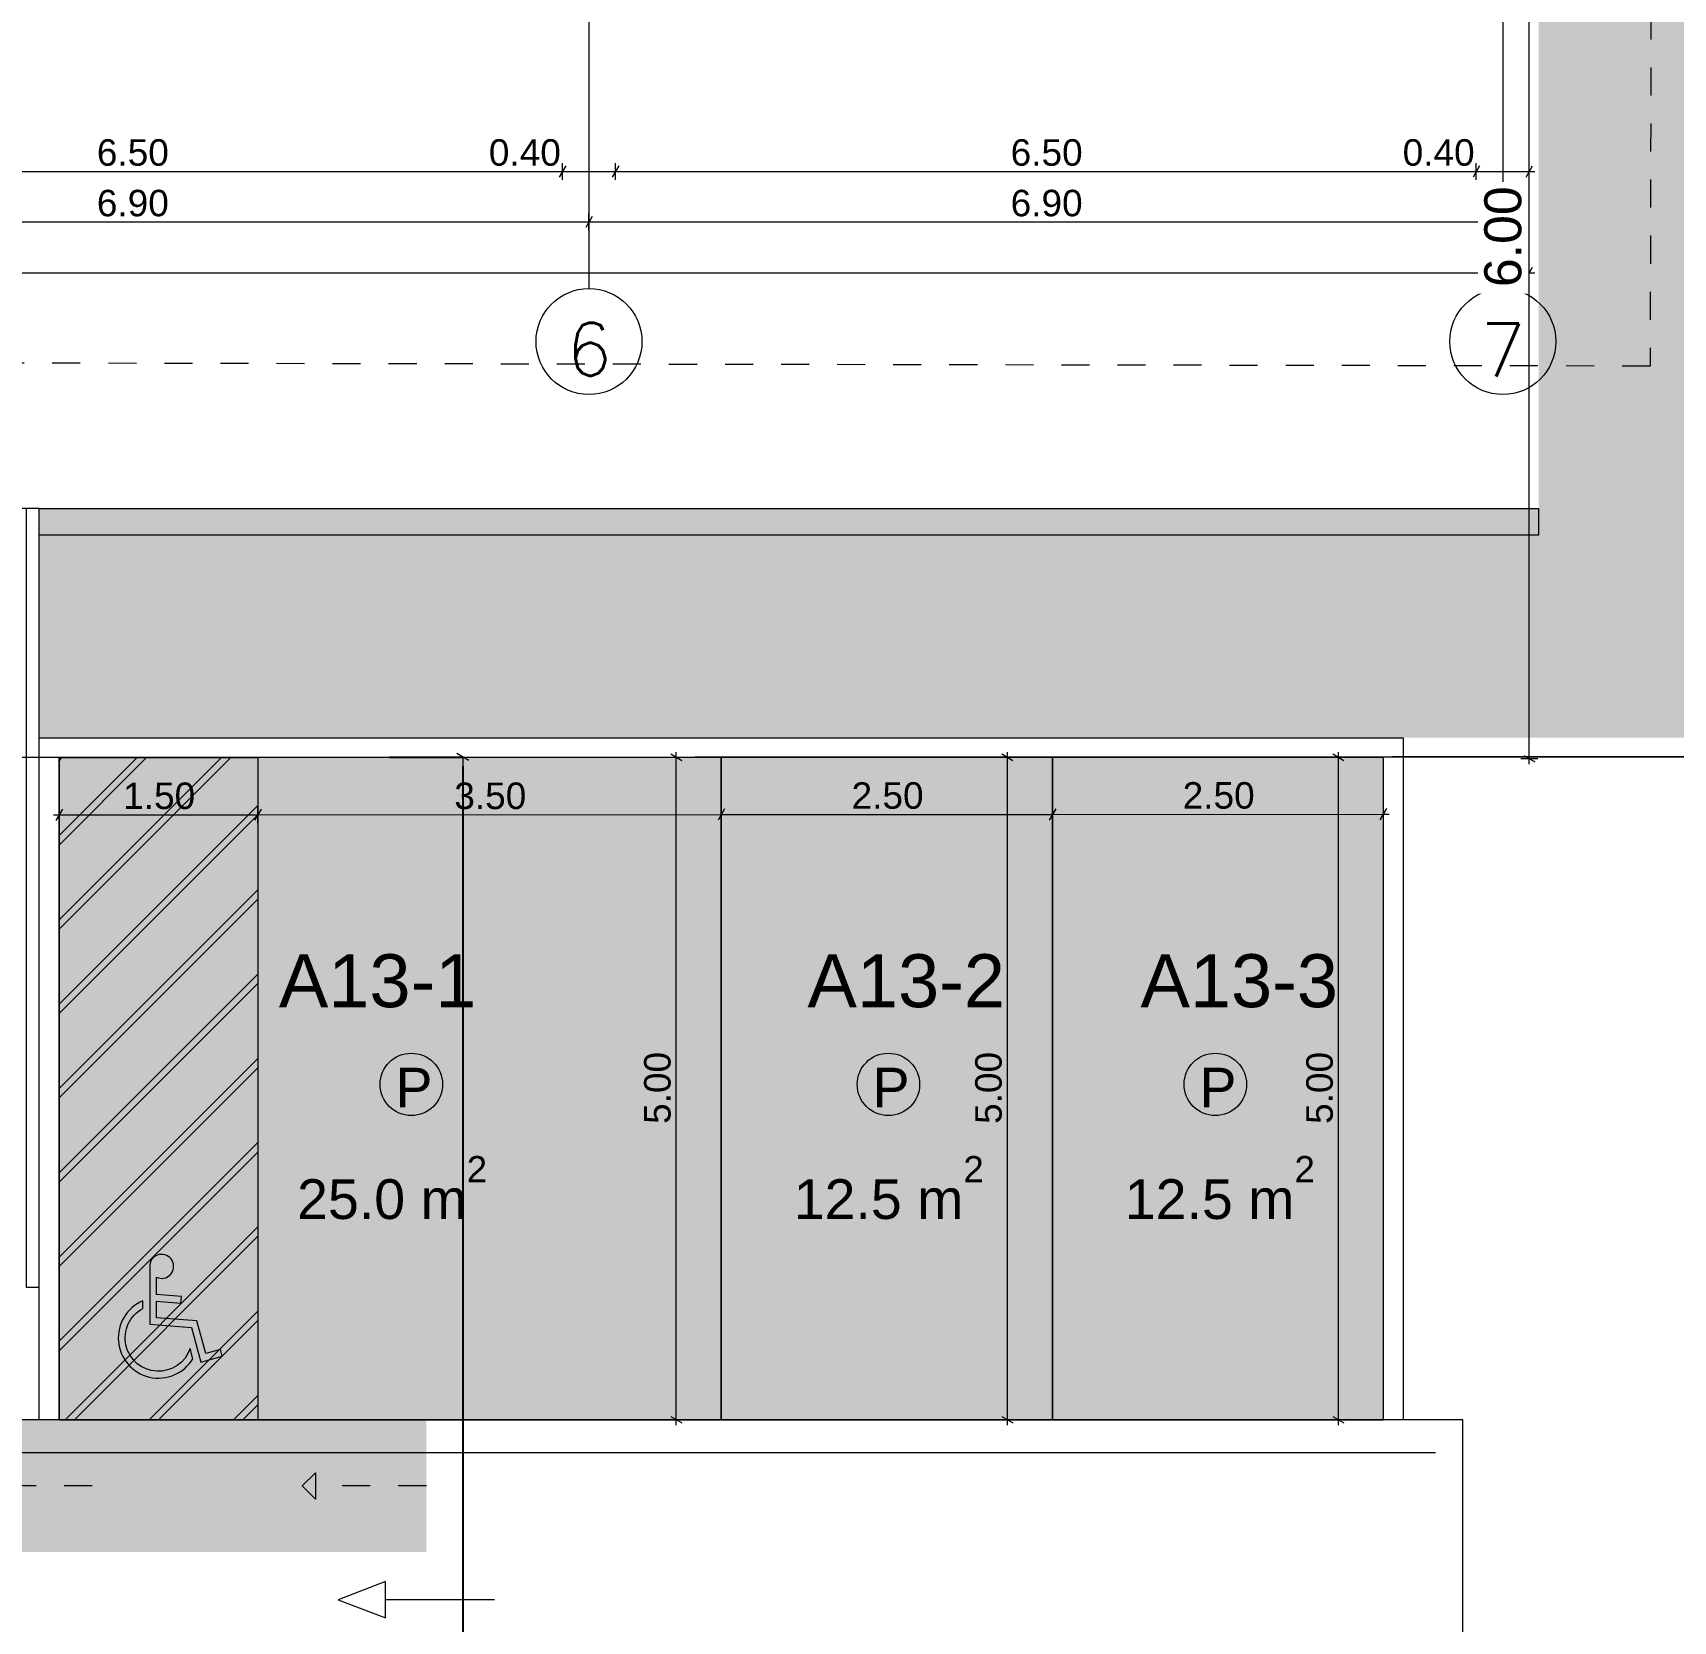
# Model space of a CAD drawing. Header units: millimetres. Extents: x 475616349 to 476941521, y 4620115302 to 4621446928.
# Drawn here: x 476528108 to 476540494, y 4620370351 to 4620382345 of the extents above; entities that cross this region are included whole.
import ezdxf

# ---------------------------------------------------------------- set-up
doc = ezdxf.new("R2010")
doc.units = ezdxf.units.MM
doc.header["$MEASUREMENT"] = 0
doc.set_wipeout_variables(frame=1)
doc.linetypes.add('Dashed', pattern=[423.333333, 211.666667, -211.666667])
doc.linetypes.add('Wipeout_Contour', pattern=[1000, 0, -1000])
for name, color, linetype, lineweight in [('0_Pen_No__42_Pen_No__250_Pen_No__5', 5, 'Continuous', 0), ('Annotation - Text_Pen_No__7_Pen_No__5', 5, 'Continuous', 0), ('New_._Pen_No__250', 7, 'Continuous', 0), ('New_._Pen_No__255', 255, 'Continuous', 0), ('New_._Pen_No__7', 7, 'Continuous', 0), ('New_0_Pen_No__5', 5, 'Continuous', 0), ('New_2D Drafting - General_Pen_No__250_Pen_No__7_Pen_No__250', 7, 'Continuous', 0), ('New_2D Drafting - General_Pen_No__250_Pen_No__7_Pen_No__7', 7, 'Continuous', 0), ('New_Annotation - Text_Pen_No__250', 7, 'Continuous', 0), ('New_Car-Art_Pen_No__40', 40, 'Continuous', 0), ('New_gza_Pen_No__250', 7, 'Continuous', 0), ('New_piket_Pen_No__4', 7, 'Continuous', 0), ('New_R03_Nakveti_Pen_No__250', 7, 'Continuous', 0), ('New_topo_NL (1)$0$SAVELE_CONT-MJR_Pen_No__250', 7, 'Continuous', 0), ('New_zoma_Pen_No__1', 1, 'Continuous', 0), ('New_ნავეთების კონტურები გრგ2_Pen_No__1', 1, 'Continuous', 0), ('New_საბავშვო მოედნები_Pen_No__250', 7, 'Continuous', 0), ('New_საბავშვო მოედნები_Pen_No__255', 255, 'Continuous', 0), ('New_საბავშვო მოედნები_Pen_No__7', 7, 'Continuous', 0), ('zoma_Pen_No__142', 142, 'Continuous', 0), ('zoma_Pen_No__4', 7, 'Continuous', 0), ('zoma_Pen_No__5_Pen_No__5', 5, 'Continuous', 0), ('საბავშვო მოედნები_Pen_No__7', 7, 'Continuous', 0)]:
    doc.layers.add(name, color=color, linetype=linetype, lineweight=lineweight)
for name, color, linetype, lineweight, true_color in [('New_0_Pen_No__26', 7, 'Continuous', 0, 0x719730), ('New_2D Drafting - General_Pen_No__250_Pen_No__7_Pen_No__15', 7, 'Continuous', 0, 0xf8d731), ('New_საბავშვო მოედნები_Pen_No__249', 7, 'Continuous', 0, 0x581317)]:
    doc.layers.add(name, color=color, linetype=linetype, lineweight=lineweight, true_color=true_color)
for name, color, linetype in [('New_Car-Art', 7, 'Continuous'), ('New_zoma', 7, 'Continuous'), ('zoma', 7, 'Continuous')]:
    doc.layers.add(name, color=color, linetype=linetype)
doc.styles.add('GENERATED_STYLE_1', font='arial.ttf')
doc.styles.add('GENERATED_STYLE_2', font='arial.ttf')
doc.dimstyles.new('GENERATED_STYLE__1', dxfattribs={"dimtxt": 200, "dimasz": 64.421331, "dimexe": 0.18, "dimexo": 3, "dimgap": 0.09, "dimtad": 1, "dimtih": 1, "dimtoh": 1, "dimlfac": 0.001, "dimzin": 0, "dimdsep": 46, "dimtxsty": 'GENERATED_STYLE_2', "dimblk": 'ARROWHEAD_2', "dimblk1": 'ARROWHEAD_2', "dimblk2": 'ARROWHEAD_2', "dimcen": 0.09, "dimclrd": 142, "dimclre": 142, "dimclrt": 142, "dimadec": 0, "dimazin": 0, "dimtfac": 1, "dimtdec": 4, "dimtmove": 0, "dimatfit": 3, "dimfxl": 1, "dimtolj": 1, "dimtzin": 0, "dimarcsym": 0})
doc.dimstyles.new('GENERATED_STYLE__10', dxfattribs={"dimtxt": 100, "dimasz": 68.640772, "dimexe": 0.18, "dimexo": 900, "dimgap": 0.09, "dimtad": 1, "dimtih": 1, "dimtoh": 1, "dimlfac": 0.001, "dimzin": 0, "dimdsep": 46, "dimtxsty": 'GENERATED_STYLE_2', "dimblk": 'ARROWHEAD_2', "dimblk1": 'ARROWHEAD_2', "dimblk2": 'ARROWHEAD_2', "dimcen": 0.09, "dimclrd": 7, "dimclre": 7, "dimclrt": 7, "dimadec": 0, "dimazin": 0, "dimtfac": 1, "dimtdec": 4, "dimtmove": 0, "dimatfit": 3, "dimfxl": 1, "dimtolj": 1, "dimtzin": 0, "dimarcsym": 0})
doc.dimstyles.new('GENERATED_STYLE__31', dxfattribs={"dimtxt": 200, "dimasz": 64.421331, "dimexe": 0.18, "dimexo": 3, "dimgap": 0.09, "dimtad": 1, "dimtih": 1, "dimtoh": 1, "dimlfac": 0.001, "dimzin": 0, "dimdsep": 46, "dimtxsty": 'GENERATED_STYLE_2', "dimblk": 'ARROWHEAD_2', "dimblk1": 'ARROWHEAD_2', "dimblk2": 'ARROWHEAD_2', "dimcen": 0.09, "dimclrd": 7, "dimclre": 7, "dimclrt": 7, "dimadec": 0, "dimazin": 0, "dimtfac": 1, "dimtdec": 4, "dimtmove": 0, "dimatfit": 3, "dimfxl": 1, "dimtolj": 1, "dimtzin": 0, "dimarcsym": 0})
doc.dimstyles.new('GENERATED_STYLE__32', dxfattribs={"dimtxt": 200, "dimasz": 64.421331, "dimexe": 0.18, "dimexo": 3, "dimgap": 0.09, "dimtad": 1, "dimlfac": 0.001, "dimzin": 0, "dimdsep": 46, "dimtxsty": 'GENERATED_STYLE_2', "dimblk": 'ARROWHEAD_2', "dimblk1": 'ARROWHEAD_2', "dimblk2": 'ARROWHEAD_2', "dimcen": 0.09, "dimclrd": 7, "dimclre": 7, "dimclrt": 7, "dimadec": 0, "dimazin": 0, "dimtfac": 1, "dimtdec": 4, "dimtmove": 0, "dimatfit": 3, "dimfxl": 1, "dimtolj": 1, "dimtzin": 0, "dimarcsym": 0})
doc.dimstyles.new('GENERATED_STYLE__53', dxfattribs={"dimtxt": 279.999995, "dimasz": 64.421331, "dimexe": 0.18, "dimexo": 3, "dimgap": 0.09, "dimtad": 1, "dimlfac": 0.001, "dimzin": 0, "dimdsep": 46, "dimtxsty": 'GENERATED_STYLE_1', "dimblk": 'ARROWHEAD_2', "dimblk1": 'ARROWHEAD_2', "dimblk2": 'ARROWHEAD_2', "dimcen": 0.09, "dimclrd": 1, "dimclre": 1, "dimclrt": 1, "dimadec": 0, "dimazin": 0, "dimtfac": 1, "dimtdec": 4, "dimtmove": 2, "dimatfit": 3, "dimfxl": 1, "dimtolj": 1, "dimtzin": 0, "dimarcsym": 0})

# ---------------------------------------------------------------- blocks, each defined once
blk = doc.blocks.new('Line_27', base_point=(476531079, 4620371372))
at = {"layer": 'New_Car-Art_Pen_No__40', "linetype": 'Continuous', "lineweight": 0}
blk.add_hatch(color=40, dxfattribs=at).paths.add_polyline_path([(476530141, 4620371372), (476530241, 4620371272), (476530241, 4620371472)])
at = {"layer": 'New_Car-Art_Pen_No__40', "color": 40, "linetype": 'Continuous', "lineweight": 0}
for p, q in [((476530141, 4620371372), (476530241, 4620371472)), ((476530241, 4620371472), (476530241, 4620371272)), ((476530141, 4620371372), (476530241, 4620371272))]:
    blk.add_line(p, q, dxfattribs=at)
at = {"layer": 'New_Car-Art_Pen_No__40', "color": 40, "linetype": 'Dashed', "lineweight": 0}
blk.add_line((476531079, 4620371372), (476530241, 4620371372), dxfattribs=at)
blk = doc.blocks.new('Line_28', base_point=(476528556, 4620371372))
at = {"layer": 'New_Car-Art_Pen_No__40', "linetype": 'Continuous', "lineweight": 0}
blk.add_hatch(color=40, dxfattribs=at).paths.add_polyline_path([(476527618, 4620371372), (476527718, 4620371272), (476527718, 4620371472)])
at = {"layer": 'New_Car-Art_Pen_No__40', "color": 40, "linetype": 'Continuous', "lineweight": 0}
for p, q in [((476527618, 4620371372), (476527718, 4620371472)), ((476527718, 4620371472), (476527718, 4620371272)), ((476527618, 4620371372), (476527718, 4620371272))]:
    blk.add_line(p, q, dxfattribs=at)
at = {"layer": 'New_Car-Art_Pen_No__40', "color": 40, "linetype": 'Dashed', "lineweight": 0}
blk.add_line((476528556, 4620371372), (476527718, 4620371372), dxfattribs=at)
blk = doc.blocks.new('*D1222', base_point=(476577134, 4620325126))
at = {"layer": 'zoma_Pen_No__142', "color": 142, "linetype": 'Continuous', "lineweight": 0, "transparency": 16777216}
for p, q in [((476525432, 4620380959), (476525383, 4620380874)), ((476525407, 4620380853), (476525407, 4620380980)), ((476532332, 4620380959), (476532283, 4620380874)), ((476532307, 4620380853), (476532307, 4620380980)), ((476525407, 4620380917), (476532307, 4620380917))]:
    blk.add_line(p, q, dxfattribs=at)
at = {"layer": 'zoma_Pen_No__142', "color": 142, "lineweight": 0, "transparency": 16777216, "insert": (476528591, 4620380957), "char_height": 200, "attachment_point": 7, "style": 'GENERATED_STYLE_2'}
blk.add_mtext('\\A1;{\\pql;\\fArial CYR|b0|i0|c204|p34;6.90}', dxfattribs=at)
blk = doc.blocks.new('ARROWHEAD_2')
at = {"color": 0, "linetype": 'Continuous', "lineweight": 0}
for p, q in [((0, 0), (-1, 0)), ((-0.38, -0.66), (0.38, 0.66))]:
    blk.add_line(p, q, dxfattribs=at)
blk = doc.blocks.new('*D1223', base_point=(476577134, 4620325126))
at = {"layer": 'zoma_Pen_No__142', "color": 142, "linetype": 'Continuous', "lineweight": 0, "transparency": 16777216}
for p, q in [((476532332, 4620380959), (476532283, 4620380874)), ((476532307, 4620380853), (476532307, 4620380980)), ((476539183, 4620380874), (476539232, 4620380959)), ((476539207, 4620380853), (476539207, 4620380980)), ((476532307, 4620380917), (476539207, 4620380917)), ((476539207, 4620380917), (476539249, 4620380917))]:
    blk.add_line(p, q, dxfattribs=at)
at = {"layer": 'zoma_Pen_No__142', "color": 142, "lineweight": 0, "transparency": 16777216, "insert": (476535491, 4620380957), "char_height": 200, "attachment_point": 7, "style": 'GENERATED_STYLE_2'}
blk.add_mtext('\\A1;{\\pql;\\fArial CYR|b0|i0|c204|p34;6.90}', dxfattribs=at)
blk = doc.blocks.new('*D1230', base_point=(476577134, 4620325126))
at = {"layer": 'zoma_Pen_No__142', "color": 142, "linetype": 'Continuous', "lineweight": 0, "transparency": 16777216}
for p, q in [((476497607, 4620380470), (476497607, 4620380598)), ((476539407, 4620380470), (476539407, 4620380598)), ((476497566, 4620380534), (476497607, 4620380534)), ((476497632, 4620380576), (476497583, 4620380492)), ((476497607, 4620380534), (476539407, 4620380534)), ((476539383, 4620380492), (476539432, 4620380576)), ((476539407, 4620380534), (476539449, 4620380534))]:
    blk.add_line(p, q, dxfattribs=at)
at = {"layer": 'zoma_Pen_No__142', "color": 142, "lineweight": 0, "transparency": 16777216, "insert": (476518165, 4620380574), "char_height": 200, "attachment_point": 7, "style": 'GENERATED_STYLE_2'}
blk.add_mtext('\\A1;{\\pql;\\fArial CYR|b0|i0|c204|p34;41.80}', dxfattribs=at)
blk = doc.blocks.new('*D1240', base_point=(476577134, 4620325126))
at = {"layer": 'zoma_Pen_No__142', "color": 142, "linetype": 'Continuous', "lineweight": 0, "transparency": 16777216}
for p, q in [((476525632, 4620381341), (476525583, 4620381256)), ((476525607, 4620381235), (476525607, 4620381362)), ((476532132, 4620381341), (476532083, 4620381256)), ((476532107, 4620381235), (476532107, 4620381362)), ((476525607, 4620381299), (476532107, 4620381299))]:
    blk.add_line(p, q, dxfattribs=at)
at = {"layer": 'zoma_Pen_No__142', "color": 142, "lineweight": 0, "transparency": 16777216, "char_height": 200, "attachment_point": 7, "style": 'GENERATED_STYLE_2'}
for s, insert in [('\\A1;{\\pql;\\fArial CYR|b0|i0|c204|p34;6.50}', (476528591, 4620381339)), ('\\A1;{\\pql;\\fArial CYR|b0|i0|c204|p34;0.40}', (476531551, 4620381339))]:
    blk.add_mtext(s, dxfattribs=dict(at, insert=insert))
blk = doc.blocks.new('*D1241', base_point=(476577134, 4620325126))
at = {"layer": 'zoma_Pen_No__142', "color": 142, "linetype": 'Continuous', "lineweight": 0, "transparency": 16777216}
for p, q in [((476532132, 4620381341), (476532083, 4620381256)), ((476532107, 4620381235), (476532107, 4620381362)), ((476532532, 4620381341), (476532483, 4620381256)), ((476532507, 4620381235), (476532507, 4620381362)), ((476532107, 4620381299), (476532507, 4620381299))]:
    blk.add_line(p, q, dxfattribs=at)
blk = doc.blocks.new('*D1242', base_point=(476577134, 4620325126))
at = {"layer": 'zoma_Pen_No__142', "color": 142, "linetype": 'Continuous', "lineweight": 0, "transparency": 16777216}
for p, q in [((476532532, 4620381341), (476532483, 4620381256)), ((476532507, 4620381235), (476532507, 4620381362)), ((476539032, 4620381341), (476538983, 4620381256)), ((476539007, 4620381235), (476539007, 4620381362)), ((476532507, 4620381299), (476539007, 4620381299))]:
    blk.add_line(p, q, dxfattribs=at)
at = {"layer": 'zoma_Pen_No__142', "color": 142, "lineweight": 0, "transparency": 16777216, "char_height": 200, "attachment_point": 7, "style": 'GENERATED_STYLE_2'}
for s, insert in [('\\A1;{\\pql;\\fArial CYR|b0|i0|c204|p34;6.50}', (476535491, 4620381339)), ('\\A1;{\\pql;\\fArial CYR|b0|i0|c204|p34;0.40}', (476538451, 4620381339))]:
    blk.add_mtext(s, dxfattribs=dict(at, insert=insert))
blk = doc.blocks.new('*D1243', base_point=(476577134, 4620325126))
at = {"layer": 'zoma_Pen_No__142', "color": 142, "linetype": 'Continuous', "lineweight": 0, "transparency": 16777216}
for p, q in [((476539032, 4620381341), (476538983, 4620381256)), ((476539007, 4620381235), (476539007, 4620381362)), ((476539383, 4620381256), (476539432, 4620381341)), ((476539407, 4620381235), (476539407, 4620381362)), ((476539007, 4620381299), (476539407, 4620381299)), ((476539407, 4620381299), (476539449, 4620381299))]:
    blk.add_line(p, q, dxfattribs=at)
blk = doc.blocks.new('*D1265', base_point=(476577134, 4620325126))
at = {"layer": 'zoma_Pen_No__4', "color": 7, "linetype": 'Continuous', "lineweight": 0, "transparency": 16777216}
for p, q in [((476528306, 4620376377), (476528306, 4620376504)), ((476528265, 4620376440), (476528306, 4620376440)), ((476528331, 4620376483), (476528282, 4620376398)), ((476528306, 4620376440), (476529807, 4620376441)), ((476529831, 4620376483), (476529782, 4620376399))]:
    blk.add_line(p, q, dxfattribs=at)
at = {"layer": 'zoma_Pen_No__4', "color": 7, "lineweight": 0, "transparency": 16777216, "insert": (476528790, 4620376481), "char_height": 200, "attachment_point": 7, "rotation": 0.0221, "style": 'GENERATED_STYLE_2'}
blk.add_mtext('\\A1;{\\pql;\\fArial CYR|b0|i0|c204|p34;1.50}', dxfattribs=at)
blk = doc.blocks.new('*D1266', base_point=(476577134, 4620325126))
at = {"layer": 'zoma_Pen_No__4', "color": 7, "linetype": 'Continuous', "lineweight": 0, "transparency": 16777216}
for p, q in [((476529807, 4620376377), (476529807, 4620376504)), ((476533306, 4620376379), (476533306, 4620376506)), ((476528306, 4620376440), (476529807, 4620376441)), ((476529831, 4620376483), (476529782, 4620376399)), ((476529807, 4620376441), (476533306, 4620376442)), ((476533331, 4620376485), (476533282, 4620376400)), ((476533306, 4620376442), (476535806, 4620376443))]:
    blk.add_line(p, q, dxfattribs=at)
at = {"layer": 'zoma_Pen_No__4', "color": 7, "lineweight": 0, "transparency": 16777216, "insert": (476531290, 4620376481), "char_height": 200, "attachment_point": 7, "rotation": 0.0221, "style": 'GENERATED_STYLE_2'}
blk.add_mtext('\\A1;{\\pql;\\fArial CYR|b0|i0|c204|p34;3.50}', dxfattribs=at)
blk = doc.blocks.new('*D1267', base_point=(476577134, 4620325126))
at = {"layer": 'zoma_Pen_No__4', "color": 7, "linetype": 'Continuous', "lineweight": 0, "transparency": 16777216}
for p, q in [((476533331, 4620376485), (476533282, 4620376400)), ((476533306, 4620376442), (476535806, 4620376443)), ((476535831, 4620376486), (476535782, 4620376401))]:
    blk.add_line(p, q, dxfattribs=at)
at = {"layer": 'zoma_Pen_No__4', "color": 7, "lineweight": 0, "transparency": 16777216, "insert": (476534290, 4620376483), "char_height": 200, "attachment_point": 7, "rotation": 0.0221, "style": 'GENERATED_STYLE_2'}
blk.add_mtext('\\A1;{\\pql;\\fArial CYR|b0|i0|c204|p34;2.50}', dxfattribs=at)
blk = doc.blocks.new('*D1268', base_point=(476577134, 4620325126))
at = {"layer": 'zoma_Pen_No__4', "color": 7, "linetype": 'Continuous', "lineweight": 0, "transparency": 16777216}
for p, q in [((476535806, 4620376380), (476535806, 4620376507)), ((476538306, 4620376381), (476538306, 4620376508)), ((476533306, 4620376442), (476535806, 4620376443)), ((476535831, 4620376486), (476535782, 4620376401)), ((476535806, 4620376443), (476538306, 4620376444)), ((476538282, 4620376402), (476538331, 4620376487)), ((476538306, 4620376444), (476538348, 4620376444))]:
    blk.add_line(p, q, dxfattribs=at)
at = {"layer": 'zoma_Pen_No__4', "color": 7, "lineweight": 0, "transparency": 16777216, "insert": (476536790, 4620376484), "char_height": 200, "attachment_point": 7, "rotation": 0.0221, "style": 'GENERATED_STYLE_2'}
blk.add_mtext('\\A1;{\\pql;\\fArial CYR|b0|i0|c204|p34;2.50}', dxfattribs=at)
blk = doc.blocks.new('*D1269', base_point=(476577134, 4620325126))
at = {"layer": 'zoma_Pen_No__4', "color": 7, "linetype": 'Continuous', "lineweight": 0, "transparency": 16777216}
for p, q in [((476533030, 4620376872), (476532902, 4620376872)), ((476533008, 4620376848), (476532924, 4620376897)), ((476532966, 4620376872), (476532966, 4620376914)), ((476532966, 4620371872), (476532966, 4620376872)), ((476533030, 4620371872), (476532902, 4620371872)), ((476532924, 4620371897), (476533008, 4620371848)), ((476532966, 4620371831), (476532966, 4620371872))]:
    blk.add_line(p, q, dxfattribs=at)
at = {"layer": 'zoma_Pen_No__4', "color": 7, "lineweight": 0, "transparency": 16777216, "insert": (476532926, 4620374106), "char_height": 200, "attachment_point": 7, "rotation": 90, "style": 'GENERATED_STYLE_2'}
blk.add_mtext('\\A1;{\\pql;\\fArial CYR|b0|i0|c204|p34;5.00}', dxfattribs=at)
blk = doc.blocks.new('*D1270', base_point=(476577134, 4620325126))
at = {"layer": 'zoma_Pen_No__4', "color": 7, "linetype": 'Continuous', "lineweight": 0, "transparency": 16777216}
for p, q in [((476535530, 4620376872), (476535402, 4620376872)), ((476535508, 4620376848), (476535424, 4620376897)), ((476535466, 4620376872), (476535466, 4620376914)), ((476535466, 4620371872), (476535466, 4620376872)), ((476535530, 4620371872), (476535402, 4620371872)), ((476535424, 4620371897), (476535508, 4620371848)), ((476535466, 4620371831), (476535466, 4620371872))]:
    blk.add_line(p, q, dxfattribs=at)
at = {"layer": 'zoma_Pen_No__4', "color": 7, "lineweight": 0, "transparency": 16777216, "insert": (476535426, 4620374106), "char_height": 200, "attachment_point": 7, "rotation": 90, "style": 'GENERATED_STYLE_2'}
blk.add_mtext('\\A1;{\\pql;\\fArial CYR|b0|i0|c204|p34;5.00}', dxfattribs=at)
blk = doc.blocks.new('*D1271', base_point=(476577134, 4620325126))
at = {"layer": 'zoma_Pen_No__4', "color": 7, "linetype": 'Continuous', "lineweight": 0, "transparency": 16777216}
for p, q in [((476538029, 4620376872), (476537902, 4620376872)), ((476538008, 4620376848), (476537923, 4620376897)), ((476537966, 4620376872), (476537966, 4620376914)), ((476537966, 4620371872), (476537966, 4620376872)), ((476538029, 4620371872), (476537902, 4620371872)), ((476537923, 4620371897), (476538008, 4620371848)), ((476537966, 4620371831), (476537966, 4620371872))]:
    blk.add_line(p, q, dxfattribs=at)
at = {"layer": 'zoma_Pen_No__4', "color": 7, "lineweight": 0, "transparency": 16777216, "insert": (476537926, 4620374106), "char_height": 200, "attachment_point": 7, "rotation": 90, "style": 'GENERATED_STYLE_2'}
blk.add_mtext('\\A1;{\\pql;\\fArial CYR|b0|i0|c204|p34;5.00}', dxfattribs=at)
blk = doc.blocks.new('*D2346', base_point=(476577134, 4620325126))
at = {"layer": 'New_zoma_Pen_No__1', "color": 1, "linetype": 'Continuous', "lineweight": 0, "transparency": 16777216}
for p, q in [((476539471, 4620382863), (476539344, 4620382863)), ((476539450, 4620382839), (476539365, 4620382888)), ((476539407, 4620382863), (476539407, 4620382905)), ((476539407, 4620376864), (476539407, 4620382863)), ((476539365, 4620376889), (476539450, 4620376840)), ((476539471, 4620376864), (476539344, 4620376864)), ((476539407, 4620376823), (476539407, 4620376864))]:
    blk.add_line(p, q, dxfattribs=at)
at = {"color": 254, "linetype": 'Wipeout_Contour', "lineweight": 0, "ltscale": 18579562247.17355, "transparency": 16777216}
blk.add_wipeout([(476539401, 4620380375), (476539401, 4620381220), (476539021, 4620381220), (476539021, 4620380375)], dxfattribs=at).dxf.layer = 'New_zoma'
at = {"layer": 'New_zoma_Pen_No__1', "color": 1, "lineweight": 0, "transparency": 16777216, "insert": (476539351, 4620380425), "char_height": 280, "attachment_point": 7, "rotation": 90, "style": 'GENERATED_STYLE_1'}
blk.add_mtext('\\A1;{\\pql;\\fArial|b0|i0|c0|p34;6.00}', dxfattribs=at)
blk = doc.blocks.new('*D3944')
at = {"layer": 'Defpoints', "color": 0, "linetype": 'Continuous', "transparency": 16777216}
for p in [(476531355, 4620376876), (476531703, 4620376876), (476531705, 4620355694)]:
    blk.add_point(p, dxfattribs=at)
at = {"layer": 'zoma', "color": 7, "linetype": 'Continuous', "lineweight": -2, "transparency": 16777216}
for p, q in [((476530803, 4620376876), (476531355, 4620376876)), ((476531355, 4620376807), (476531355, 4620366440)), ((476531355, 4620355762), (476531355, 4620366100)), ((476530805, 4620355694), (476531355, 4620355694))]:
    blk.add_line(p, q, dxfattribs=at)
at = {"layer": 'zoma', "color": 7, "linetype": 'Continuous', "lineweight": -2, "transparency": 16777216, "xscale": 68.64077230571034, "yscale": 68.64077230571034, "zscale": 68.64077230571034}
for p, rotation in [((476531355, 4620376876), 90), ((476531355, 4620355694), 270)]:
    blk.add_blockref('ARROWHEAD_2', p, dxfattribs=dict(at, rotation=rotation))
at = {"layer": 'zoma', "color": 7, "linetype": 'Continuous', "lineweight": 0, "transparency": 16777216, "insert": (476531355, 4620366270), "char_height": 100, "attachment_point": 5, "rotation": 90, "style": 'GENERATED_STYLE_2'}
blk.add_mtext('\\A1;21.18', dxfattribs=at)
blk = doc.blocks.new('*D3945')
at = {"layer": 'Defpoints', "color": 0, "linetype": 'Continuous', "transparency": 16777216}
for p in [(476469055, 4620372395), (476469405, 4620372395), (476533305, 4620355694)]:
    blk.add_point(p, dxfattribs=at)
at = {"layer": 'zoma', "color": 7, "linetype": 'Continuous', "lineweight": -2, "transparency": 16777216}
for p, q in [((476468505, 4620372395), (476469055, 4620372395)), ((476469055, 4620372327), (476469055, 4620364194)), ((476469055, 4620355762), (476469055, 4620363866)), ((476532405, 4620355694), (476469055, 4620355694))]:
    blk.add_line(p, q, dxfattribs=at)
at = {"layer": 'zoma', "color": 7, "linetype": 'Continuous', "lineweight": -2, "transparency": 16777216, "xscale": 68.64077230571034, "yscale": 68.64077230571034, "zscale": 68.64077230571034}
for p, rotation in [((476469055, 4620372395), 90), ((476469055, 4620355694), 270)]:
    blk.add_blockref('ARROWHEAD_2', p, dxfattribs=dict(at, rotation=rotation))
at = {"layer": 'zoma', "color": 7, "linetype": 'Continuous', "lineweight": 0, "transparency": 16777216, "insert": (476469055, 4620364030), "char_height": 100, "attachment_point": 5, "rotation": 90, "style": 'GENERATED_STYLE_2'}
blk.add_mtext('\\A1;16.70', dxfattribs=at)

msp = doc.modelspace()

# ---------------------------------------------------------------- hatches: boundary and pattern name
at = {"layer": 'New_._Pen_No__255', "linetype": 'Continuous', "lineweight": 0}
h = msp.add_hatch(dxfattribs=at)
h.set_pattern_fill('DOUBLE_1_8', color=255, style=0, pattern_type=2)
h.set_pattern_definition([(45, (476577134.07, 4620325125.74), (-318.198, 318.198), []), (45, (476577098.7, 4620325161.1), (-318.198, 318.198), [])])
h.paths.add_polyline_path([(476528306.283, 4620376872.484), (476529806.378, 4620376872.484), (476529806.378, 4620371872.484), (476528306.283, 4620371872.484)])
at = {"layer": 'New_0_Pen_No__26', "linetype": 'Continuous', "lineweight": 0, "true_color": 0x384b18}
msp.add_hatch(color=79, dxfattribs=at).paths.add_polyline_path([(476554621.262, 4620445127.86), (476554627.882, 4620427983.348), (476538655.719, 4620427983.348), (476538655.719, 4620411683.348), (476554634.177, 4620411683.348), (476554637.714, 4620402523.13), (476554637.714, 4620380629.903), (476554637.272, 4620380629.903), (476554637.272, 4620378487.838, 0.012949757), (476553804.15, 4620378271.508, 0.061605958), (476550847.134, 4620377022.491), (476549280.082, 4620377022.491), (476539477.266, 4620377022.491), (476539477.211, 4620377022.491), (476528156.706, 4620377022.491), (476528156.706, 4620378552.269), (476539477.211, 4620378552.269), (476539477.211, 4620402523.13), (476532559.361, 4620402523.13), (476532559.361, 4620405717.052), (476490207.131, 4620405717.052), (476490207.131, 4620382163.476), (476485007.131, 4620382163.476), (476485007.131, 4620399770.68), (476441070.077, 4620399703.088, 0.040161798), (476444555.829, 4620400662.295, 0.026378818), (476450039.377, 4620403806.626, -0.031584176), (476452329.654, 4620405148.68, -0.096554113), (476454761.329, 4620405830.845, -0.037323798), (476456074.046, 4620405778.977, 0.000164223), (476456161.232, 4620405771.204, -0.000161508), (476456661.221, 4620405726.669, 0.010041272), (476460059.237, 4620405468.714, 0.030532622), (476463445.496, 4620405485.978, 0.073978584), (476468812.366, 4620406698.571, 0.061098294), (476473637.678, 4620409337.124, 0.02942608), (476476504.423, 4620411584.525, -0.145345202), (476478694.386, 4620415617.728), (476474783.207, 4620412952.901), (476471431.333, 4620410366.698, -0.060393974), (476467052.905, 4620408340.791, -0.09284429), (476459719.435, 4620407399.344, -0.040060251), (476456543.928, 4620407838.659, 0.228490375), (476448426.393, 4620405279.532, -0.167315252), (476438181.777, 4620401541.636, 0.134662448), (476431515.761, 4620400412.693, -0.082567786), (476428669.28, 4620399472.363, 0.091919875), (476424320.48, 4620397929.117, 0.035544569), (476422723.454, 4620396847.311, 0.008617236), (476421873.73, 4620396182.552, 0.00798598), (476421107.131, 4620395540.678, 0.012605413), (476419939.947, 4620394478.66, -0.182506676), (476417341.592, 4620392672.18, 0.016621804), (476405995.412, 4620390627.056), (476404013.581, 4620390445.613, 0.232278455), (476399242.9, 4620387482.791, -0.227844715), (476396858.731, 4620385351.063, 0.238962173), (476387731.793, 4620374868.355), (476375958.075, 4620374868.355), (476371235.274, 4620380118.079)])
at = {"layer": 'New_2D Drafting - General_Pen_No__250_Pen_No__7_Pen_No__15', "linetype": 'Continuous', "lineweight": 0, "true_color": 0x7c6b18}
msp.add_hatch(color=46, dxfattribs=at).paths.add_polyline_path([(476490806.738, 4620379152.204), (476526556.733, 4620379152.204), (476526556.733, 4620371872.491), (476526556.733, 4620370872.491), (476531079.146, 4620370872.491), (476531079.146, 4620371872.491), (476527556.733, 4620371872.491), (476527556.733, 4620379260.688), (476527556.733, 4620380152.204), (476491806.738, 4620380152.204), (476491806.738, 4620405217.052), (476490806.738, 4620405217.052), (476490806.738, 4620380152.204)])
at = {"layer": 'New_2D Drafting - General_Pen_No__250_Pen_No__7_Pen_No__7', "linetype": 'Continuous', "lineweight": 0}
msp.add_hatch(color=7, dxfattribs=at).paths.add_polyline_path([(476528156.706, 4620378552.269), (476528156.706, 4620378752.269), (476539477.211, 4620378752.269), (476539477.211, 4620378552.269)])
at = {"layer": 'New_საბავშვო მოედნები_Pen_No__249', "linetype": 'Continuous', "lineweight": 0, "true_color": 0x2c090b}
for points in [[(476528306.283, 4620376872.486), (476528306.283, 4620371872.486), (476533306.283, 4620371872.486), (476533306.283, 4620376872.486)], [(476533306.283, 4620376872.486), (476533306.283, 4620371872.486), (476535806.283, 4620371872.486), (476535806.283, 4620376872.486)], [(476535806.283, 4620376872.486), (476535806.283, 4620371872.486), (476538306.283, 4620371872.486), (476538306.283, 4620376872.486)]]:
    msp.add_hatch(color=248, dxfattribs=at).paths.add_polyline_path(points)

# ---------------------------------------------------------------- linework, layer by layer
at = {"layer": '0_Pen_No__42_Pen_No__250_Pen_No__5', "color": 5, "linetype": 'Continuous', "lineweight": 0}
for centre in [(476532307.131, 4620380013.92), (476532307.131, 4620380013.92), (476539207.131, 4620380013.92)]:
    msp.add_circle(centre, 400, dxfattribs=at)
at = {"layer": 'New_._Pen_No__250', "color": 7, "linetype": 'Continuous', "lineweight": 0, "flags": 128}
for points in [[(476528056.733, 4620372872.491), (476528156.734, 4620372872.491), (476528156.695, 4620378752.269), (476528056.733, 4620378752.269)], [(476528156.705, 4620376872.613), (476528156.706, 4620377022.489), (476538455.82, 4620377022.489), (476538455.82, 4620371872.491), (476538306.222, 4620371872.491), (476538306.283, 4620376872.486), (476528306.283, 4620376872.608), (476528306.283, 4620371872.489), (476528156.705, 4620371872.489)]]:
    msp.add_lwpolyline(points, close=True, dxfattribs=at)
at = {"layer": 'New_._Pen_No__7', "color": 7, "linetype": 'Continuous', "lineweight": 0, "flags": 128}
msp.add_lwpolyline([(476528306.283, 4620376872.484), (476529806.378, 4620376872.484), (476529806.378, 4620371872.484), (476528306.283, 4620371872.484)], close=True, dxfattribs=at)
at = {"layer": 'New_0_Pen_No__5', "color": 5, "linetype": 'Dashed', "lineweight": 0}
msp.add_lwpolyline([(476540319.517, 4620379828.279), (476517736.94, 4620379869.614), (476517737.701, 4620377898.138), (476443850.929, 4620377847.19), (476443885.171, 4620375389.541), (476416915.887, 4620375370.601), (476416915.604, 4620393128.722), (476435839.851, 4620399837.31), (476483942.245, 4620399855.884), (476540368.663, 4620399863.476)], close=True, dxfattribs=at)
at = {"layer": 'New_2D Drafting - General_Pen_No__250_Pen_No__7_Pen_No__250', "color": 7, "linetype": 'Continuous', "lineweight": 0, "flags": 128}
msp.add_lwpolyline([(476528156.706, 4620378552.269), (476528156.706, 4620378752.269), (476539477.211, 4620378752.269), (476539477.211, 4620378552.269)], close=True, dxfattribs=at)
at = {"layer": 'New_gza_Pen_No__250', "color": 7, "linetype": 'Continuous', "lineweight": 0, "flags": 128}
msp.add_lwpolyline([(476538905.574, 4620371872.491), (476517307.132, 4620371872.491), (476517307.132, 4620372394.435), (476411892.493, 4620372394.435), (476411971.316, 4620366374.29), (476449829.371, 4620366374.29, -0.414776972), (476453332.952, 4620362395.724), (476453333.223, 4620361043.236), (476453335.289, 4620350728.826), (476459335.289, 4620350728.826), (476459332.952, 4620362389.804, -0.417513869), (476462977.789, 4620366394.6), (476538905.574, 4620366394.415)], format="xyb", close=True, dxfattribs=at)
at = {"layer": 'New_R03_Nakveti_Pen_No__250', "color": 7, "linetype": 'Continuous', "lineweight": 0}
for points in [[(476528989.911, 4620373041.601), (476528989.911, 4620372594.677), (476529306.374, 4620372569.312), (476529376.961, 4620372307.894), (476529537.816, 4620372351.327), (476529524.279, 4620372401.459), (476529413.557, 4620372371.562), (476529346.974, 4620372618.152), (476529041.839, 4620372642.609), (476529041.839, 4620372766.412), (476529225.68, 4620372751.678), (476529229.829, 4620372803.439), (476529041.839, 4620372818.506), (476529041.839, 4620372947.955, 3.065684427)], [(476529316.456, 4620372332.774), (476529295.532, 4620372410.267, -1.473184186), (476528937.984, 4620372712.561), (476528937.984, 4620372770.067, 1.373115464)]]:
    msp.add_lwpolyline(points, format="xyb", close=True, dxfattribs=at)
at = {"layer": 'New_topo_NL (1)$0$SAVELE_CONT-MJR_Pen_No__250', "color": 7, "linetype": 'Continuous', "lineweight": 0}
for centre in [(476530965.566, 4620374404.446), (476534568.236, 4620374404.446), (476537036.305, 4620374404.446)]:
    msp.add_circle(centre, 235.715, dxfattribs=at)
at = {"layer": 'New_ნავეთების კონტურები გრგ2_Pen_No__1', "color": 1, "linetype": 'Continuous', "lineweight": 0}
msp.add_lwpolyline([(476554621.262, 4620445127.86), (476371235.274, 4620380118.079), (476376109.675, 4620374699.84), (476413923.068, 4620374868.355), (476413960.37, 4620372368.503), (476447337.996, 4620372391.945), (476517739.844, 4620372402.269), (476517738.119, 4620376869.595), (476538368.545, 4620376877.561), (476554647.614, 4620376883.847)], close=True, dxfattribs=at)
msp.add_lwpolyline([(476554621.262, 4620445127.86), (476371235.274, 4620380118.079), (476376109.675, 4620374699.84), (476413923.068, 4620374868.355), (476413960.37, 4620372368.503), (476447337.996, 4620372391.945), (476517739.844, 4620372402.269), (476517738.119, 4620376869.595), (476538368.545, 4620376877.561), (476554647.614, 4620376883.847)], close=True, dxfattribs=at)
at = {"layer": 'New_საბავშვო მოედნები_Pen_No__250', "color": 7, "linetype": 'Continuous', "lineweight": 0}
msp.add_line((476528156.706, 4620378752.269), (476525957.131, 4620378752.269), dxfattribs=at)
at = {"layer": 'New_საბავშვო მოედნები_Pen_No__255', "color": 255, "linetype": 'Continuous', "lineweight": 0}
for points in [[(476538698.945, 4620371623.236), (476517207.585, 4620371623.236), (476517207.585, 4620372144.435), (476411892.493, 4620372144.435)], [(476531594.465, 4620370512.785), (476530770.895, 4620370512.785)]]:
    msp.add_lwpolyline(points, dxfattribs=at)
msp.add_lwpolyline([(476530770.895, 4620370650.047), (476530414.279, 4620370512.785), (476530770.895, 4620370375.524)], close=True, dxfattribs=at)
at = {"layer": 'New_საბავშვო მოედნები_Pen_No__7', "color": 7, "linetype": 'Continuous', "lineweight": 0, "flags": 128}
for points in [[(476528306.283, 4620376872.486), (476528306.283, 4620371872.486), (476533306.283, 4620371872.486), (476533306.283, 4620376872.486)], [(476533306.283, 4620376872.486), (476533306.283, 4620371872.486), (476535806.283, 4620371872.486), (476535806.283, 4620376872.486)], [(476535806.283, 4620376872.486), (476535806.283, 4620371872.486), (476538306.283, 4620371872.486), (476538306.283, 4620376872.486)]]:
    msp.add_lwpolyline(points, close=True, dxfattribs=at)
at = {"layer": 'zoma_Pen_No__5_Pen_No__5', "color": 5, "linetype": 'Continuous', "lineweight": 0}
for p, q in [((476532307.131, 4620403989.287), (476532307.131, 4620380413.92)), ((476539207.131, 4620403989.287), (476539207.131, 4620380413.92))]:
    msp.add_line(p, q, dxfattribs=at)

# ---------------------------------------------------------------- block references
at = {"layer": 'New_Car-Art', "color": 40, "linetype": 'Dashed', "lineweight": 0}
for name, p in [('Line_28', (476528556.071, 4620371372.491)), ('Line_27', (476531079.146, 4620371372.491))]:
    msp.add_blockref(name, p, dxfattribs=at)

# ---------------------------------------------------------------- texts
at = {"layer": 'Annotation - Text_Pen_No__7_Pen_No__5', "color": 5, "linetype": 'Continuous', "lineweight": 0, "char_height": 400, "attachment_point": 2}
for s, insert in [('\\A1;{\\pqc;\\Ftxt.shx;6}', (476532309.288, 4620380156.215)), ('\\A1;{\\pqc;\\Ftxt.shx;7}', (476539209.288, 4620380149.415))]:
    msp.add_mtext(s, dxfattribs=dict(at, insert=insert))
at = {"layer": 'New_Annotation - Text_Pen_No__250', "color": 7, "linetype": 'Continuous', "lineweight": 0, "char_height": 300, "attachment_point": 2, "style": 'GENERATED_STYLE_1'}
for insert in [(476530985.64, 4620374530.262), (476534588.311, 4620374530.262), (476537056.38, 4620374530.262)]:
    msp.add_mtext('\\A1;{\\pqc;\\fArial|b0|i0|c0|p34;P}', dxfattribs=dict(at, insert=insert))
at = {"layer": 'New_piket_Pen_No__4', "color": 7, "linetype": 'Continuous', "lineweight": 0, "char_height": 400, "attachment_point": 1, "style": 'GENERATED_STYLE_1'}
for s, insert in [('\\A1;{\\pql;\\fArial|b0|i0|c0|p34;A13-\\fArial|b0|i0|c0|p34;1}', (476529965.907, 4620375387.362)), ('\\A1;{\\pql;\\fArial|b0|i0|c0|p34;A13-\\fArial|b0|i0|c0|p34;2}', (476533957.322, 4620375387.362)), ('\\A1;{\\pql;\\fArial|b0|i0|c0|p34;A13-\\fArial|b0|i0|c0|p34;3}', (476536471.737, 4620375387.362))]:
    msp.add_mtext(s, dxfattribs=dict(at, insert=insert))
at = {"layer": 'საბავშვო მოედნები_Pen_No__7', "color": 7, "lineweight": 0, "char_height": 300, "attachment_point": 7, "style": 'GENERATED_STYLE_1'}
for s, insert in [('{\\fArial|b0|i0|c0|p34;25.0 m{\\H0.66x;\\S2^  ;}}', (476530103.038, 4620373383.947)), ('{\\fArial|b0|i0|c0|p34;12.5 m{\\H0.66x;\\S2^  ;}}', (476533853.038, 4620373383.947)), ('{\\fArial|b0|i0|c0|p34;12.5 m{\\H0.66x;\\S2^  ;}}', (476536353.038, 4620373383.947))]:
    msp.add_mtext(s, dxfattribs=dict(at, insert=insert))

# ---------------------------------------------------------------- dimensions: what is measured, and where the dimension line sits
at = {"layer": 'zoma', "color": 142, "linetype": 'Continuous', "lineweight": 0}
for base, p1, p2, picture, middle in [((476539407.125, 4620380533.982), (476497607.125, 4620382327.23), (476539407.125, 4620382327.23), '*D1230', (476518501.183, 4620380673.982)), ((476532107.125, 4620381298.553), (476525607.125, 4620348192.361), (476532107.125, 4620348192.361), '*D1240', (476528850.832, 4620381438.553)), ((476539007.125, 4620381298.553), (476532507.125, 4620348192.361), (476539007.125, 4620348192.361), '*D1242', (476535750.832, 4620381438.553)), ((476532507.125, 4620381298.553), (476532107.125, 4620348192.361), (476532507.125, 4620348192.361), '*D1241', (476531810.277, 4620381438.553)), ((476539407.125, 4620381298.553), (476539007.125, 4620348192.361), (476539407.125, 4620348192.361), '*D1243', (476538710.277, 4620381438.553)), ((476532307.125, 4620380916.77), (476525407.125, 4620379278.074), (476532307.125, 4620379278.074), '*D1222', (476528850.832, 4620381056.77)), ((476539207.125, 4620380916.77), (476532307.125, 4620379278.074), (476539207.125, 4620379278.074), '*D1223', (476535750.832, 4620381056.77))]:
    dim = msp.add_linear_dim(base=base, p1=p1, p2=p2, dimstyle='GENERATED_STYLE__1', dxfattribs=at)
    dim.commit()
    dim.dimension.update_dxf_attribs({"geometry": picture, "text_midpoint": middle, "dimtype": 160})
at = {"layer": 'zoma', "color": 7, "linetype": 'Continuous', "lineweight": 0}
for base, p1, p2, angle, dimstyle, picture, middle, turn in [((476529806.544, 4620376440.92), (476528306.283, 4620376872.484), (476529806.378, 4620376872.484), 0.0221245, 'GENERATED_STYLE__31', '*D1265', (476529050.15, 4620376580.628), 0.0221245), ((476533306.449, 4620376442.271), (476529806.378, 4620376872.484), (476533306.283, 4620376872.486), 0.0221245, 'GENERATED_STYLE__31', '*D1266', (476531550.15, 4620376581.593), 0.0221245), ((476532966.06, 4620376872.486), (476533306.283, 4620371872.486), (476533306.283, 4620376872.486), 90, 'GENERATED_STYLE__32', '*D1269', (476532826.06, 4620374366.193), 90), ((476535806.449, 4620376443.237), (476533306.283, 4620376872.486), (476535806.283, 4620376872.486), 0.0221245, 'GENERATED_STYLE__31', '*D1267', (476534550.102, 4620376582.752), 0.0221245), ((476535466.06, 4620376872.486), (476533306.283, 4620371872.486), (476533306.283, 4620376872.486), 90, 'GENERATED_STYLE__32', '*D1270', (476535326.06, 4620374366.193), 90), ((476537965.579, 4620376872.486), (476533306.283, 4620371872.486), (476533306.283, 4620376872.486), 90, 'GENERATED_STYLE__32', '*D1271', (476537825.579, 4620374366.193), 90), ((476538306.449, 4620376444.202), (476535806.283, 4620376872.486), (476538306.283, 4620376872.486), 0.0221245, 'GENERATED_STYLE__31', '*D1268', (476537050.102, 4620376583.717), 0.0221245)]:
    dim = msp.add_linear_dim(base=base, p1=p1, p2=p2, angle=angle, dimstyle=dimstyle, dxfattribs=at)
    dim.commit()
    dim.dimension.update_dxf_attribs({"geometry": picture, "text_midpoint": middle, "dimtype": 160, "text_rotation": turn})
at = {"layer": 'zoma', "color": 1, "linetype": 'Continuous', "lineweight": 0}
dim = msp.add_linear_dim(base=(476469055.012, 4620372395.182), p1=(476533305.019, 4620355693.75), p2=(476469405.012, 4620372395.182), angle=90, dimstyle='GENERATED_STYLE__10', dxfattribs=at)
dim.commit()
dim.dimension.update_dxf_attribs({"geometry": '*D3945', "text_midpoint": (476469055.012, 4620364029.611), "dimtype": 160, "text_rotation": 90})

# ---------------------------------------------------------------- next in the draw order: dimensions: what is measured, and where the dimension line sits
at = {"layer": 'New_zoma', "color": 1, "linetype": 'Continuous', "lineweight": 0}
dim = msp.add_linear_dim(base=(476539407.131, 4620382863.476), p1=(476522005.875, 4620376864.178), p2=(476522006.939, 4620382863.476), angle=90, dimstyle='GENERATED_STYLE__53', dxfattribs=at)
dim.commit()
dim.dimension.update_dxf_attribs({"geometry": '*D2346', "text_midpoint": (476539211.131, 4620380788.407), "dimtype": 160, "text_rotation": 90})

# ---------------------------------------------------------------- next in the draw order: linework, layer by layer
at = {"layer": 'New_ნავეთების კონტურები გრგ2_Pen_No__1', "color": 1, "linetype": 'Continuous', "lineweight": 0}
msp.add_lwpolyline([(476564514.017, 4620345373.866), (476564501.848, 4620376887.652), (476554647.614, 4620376883.847), (476538368.545, 4620376877.561), (476517738.119, 4620376869.595), (476517739.844, 4620372402.269), (476447337.996, 4620372391.946), (476447342.589, 4620365851.358, -0.37095272), (476453326.828, 4620359757.718), (476453335.202, 4620330929.585), (476554665.337, 4620330987.933), (476564519.57, 4620330991.738), (476564514.141, 4620345051.946)], format="xyb", dxfattribs=at)

# ---------------------------------------------------------------- next in the draw order: dimensions: what is measured, and where the dimension line sits
at = {"layer": 'zoma', "color": 1, "linetype": 'Continuous', "lineweight": 0}
dim = msp.add_linear_dim(base=(476531355.084, 4620376875.605), p1=(476531705.084, 4620355693.75), p2=(476531703.259, 4620376875.605), angle=90, dimstyle='GENERATED_STYLE__10', dxfattribs=at)
dim.commit()
dim.dimension.update_dxf_attribs({"geometry": '*D3944', "text_midpoint": (476531355.084, 4620366269.823), "dimtype": 160, "text_rotation": 90})

doc.saveas('drawing.dxf')
